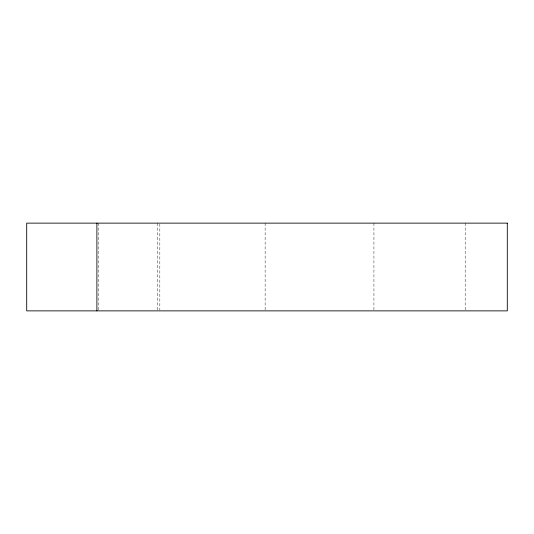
<?xml version="1.0" encoding="UTF-8"?>
<svg xmlns="http://www.w3.org/2000/svg" width="534" height="534" viewBox="0 0 534 534"><rect width="100%" height="100%" fill="white"/><g stroke="black" fill="none" stroke-linecap="round" stroke-linejoin="round"><path stroke-width="0.4" stroke-dasharray="2.67 2" d="M465.181 223.132L465.181 310.04M373.927 223.132L373.934 310.04M265.131 223.132L265.131 310.04M159.833 223.96L159.833 310.04M157.737 223.132L157.737 310.04M98.77 223.132L98.77 310.04"/><path stroke-width="0.8" d="M96.894 223.132L96.894 310.868M507.3 223.132L26.7 223.132L26.7 310.868L507.3 310.868L507.3 223.132"/></g></svg>
